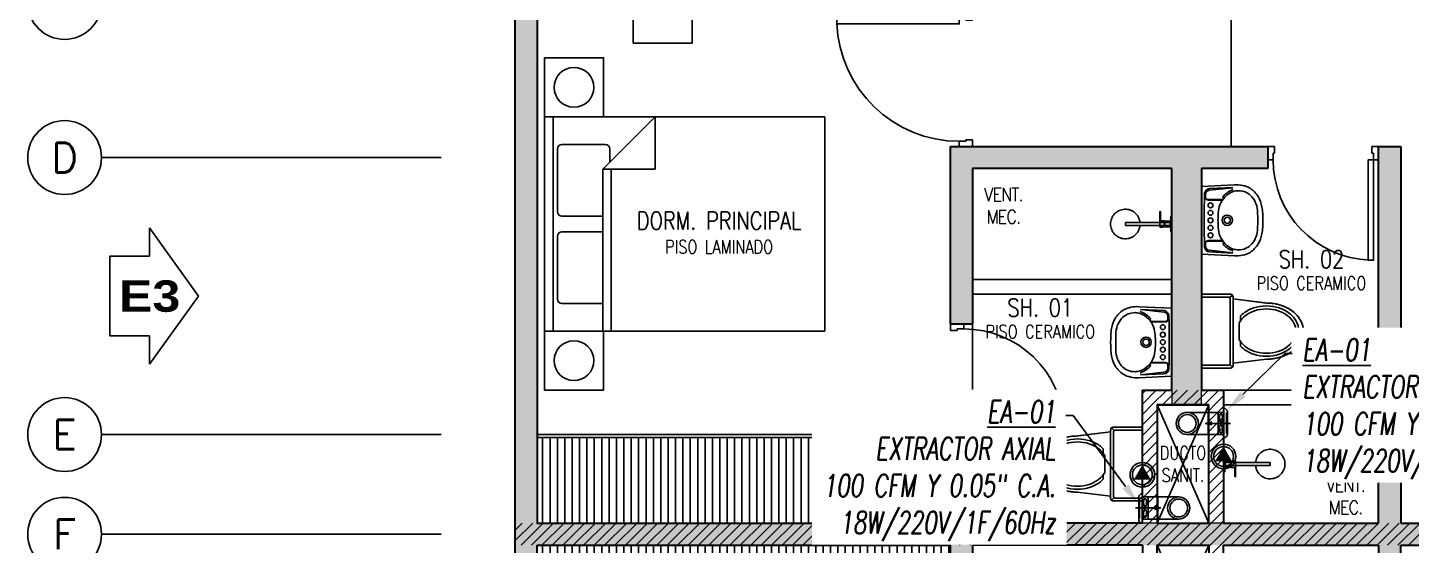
# Model space of a CAD drawing. Header units: millimetres. Extents: x 98 to 155, y -181 to 127.
# Drawn here: x 98.34 to 107.71, y -74.11 to -70.61 of the extents above; entities that cross this region are included whole.
import ezdxf
from ezdxf import colors
from ezdxf.entities.mleader import LeaderData, LeaderLine
from ezdxf.enums import TextEntityAlignment as Align
from ezdxf.math import Vec2, Vec3
from ezdxf.xclip import XClip

# ---------------------------------------------------------------- set-up
doc = ezdxf.new("R2010")
doc.units = ezdxf.units.MM
doc.header["$LTSCALE"] = 15
doc.header["$XCLIPFRAME"] = 2
doc.header["$PDMODE"] = 67
doc.header["$PDSIZE"] = 0.1
for name, pattern in [('ACAD_ISO07W100', [3, 0, -3]), ('CENTER', [2, 1.25, -0.25, 0.25, -0.25]), ('HIDDEN2', [0.1875, 0.125, -0.0625]), ('PHANTOM', [63.5, 31.75, -6.35, 6.35, -6.35, 6.35, -6.35]), ('PHANTOM2', [1.25, 0.625, -0.125, 0.125, -0.125, 0.125, -0.125]), ('X-REF_DP_Arquitectura$0$HIDDEN', [0.375, 0.25, -0.125])]:
    doc.linetypes.add(name, pattern=pattern)
doc.layers.get('0').update_dxf_attribs({"color": 250})
doc.layers.get('DEFPOINTS').update_dxf_attribs({"color": 250})
for name, color, linetype in [('A-CORTE', 250, 'CENTER'), ('A-EJES', 250, 'PHANTOM'), ('A-LINEAS', 250, 'Continuous'), ('A-MOBILIARIO', 250, 'Continuous'), ('A-MURO BAJO', 250, 'Continuous'), ('A-SANITARIOS', 250, 'Continuous'), ('A-TEXTO-ACABADO PISO', 250, 'Continuous'), ('A_50_TextoAmbiente', 252, 'Continuous'), ('A_50_TextoIndicaciones', 250, 'Continuous'), ('A_50_Vigas', 250, 'X-REF_DP_Arquitectura$0$HIDDEN'), ('A_60_HatchEstructuras', 250, 'Continuous'), ('DLP_MOBILIARIO FIJO', 250, 'Continuous'), ('L-06_EQ-FIN-CONT', 141, 'Continuous'), ('L3 Equipos y Ductos', 160, 'Continuous'), ('L4 Linea mediana', 191, 'Continuous'), ('L6 Linea fina', 141, 'Continuous'), ('MURO CF 60', 250, 'Continuous')]:
    doc.layers.add(name, color=color, linetype=linetype)
doc.layers.add('A-MUROS', color=252, linetype='Continuous', lineweight=30)
doc.layers.add('A_20_Estructuras', color=250, linetype='Continuous', lineweight=18)
doc.styles.add('JNV ING', font='romans.shx', dxfattribs={"width": 0.7, "oblique": 8, "height": 0.15})
doc.styles.add('R140', font='ariblk.ttf', dxfattribs={"height": 3.55})
doc.styles.add('ROMANS', font='romans.shx', dxfattribs={"width": 0.8})
pattern_1 = [(270, (23.124947, -6.524964), (0.05, -9e-18), [])]
pattern_2 = [(45, (128.667074, -24.63999), (-0.03535534, 0.03535534), [])]

# ---------------------------------------------------------------- blocks, each defined once
blk = doc.blocks.new('FUTURE 150')
at = {"layer": 'L3 Equipos y Ductos'}
for p, q in [((-0.1294, 0.1486), (-0.1294, -0.0006)), ((-0.104, -0.026), (-0.104, 0.174)), ((-0.104, 0.152), (0, 0.152)), ((0, 0.152), (0, 0.002)), ((-0.104, 0.002), (0, 0.002))]:
    blk.add_line(p, q, dxfattribs=at)
for centre, start, end in [((-0.104, 0.1486), 90, 180), ((-0.104, -0.0006), 180, 270)]:
    blk.add_arc(centre, 0.0254, start, end, dxfattribs=at)
at = {"layer": 'L4 Linea mediana'}
for p, q in [((-0.1294, 0.1448), (-0.1239, 0.1448)), ((-0.1239, 0.0052), (-0.1239, 0.1448)), ((-0.066, 0.152), (-0.066, 0.002)), ((-0.1294, 0.0052), (-0.1239, 0.0052))]:
    blk.add_line(p, q, dxfattribs=at)
at = {"layer": 'L6 Linea fina'}
for p, q in [((0.0199, 0.077), (-0.1499, 0.077)), ((-0.0231, 0.0872), (0.0199, 0.077)), ((-0.0231, 0.0668), (0.0199, 0.077))]:
    blk.add_line(p, q, dxfattribs=at)
for points in [[(-0.0857, 0.077), (-0.0921, 0.0934), (-0.0951, 0.1284), (-0.0911, 0.1379), (-0.0857, 0.1402)], [(-0.0857, 0.077), (-0.0794, 0.0934), (-0.0764, 0.1284), (-0.0804, 0.1379), (-0.0857, 0.1402)], [(-0.0857, 0.077), (-0.0921, 0.0606), (-0.0951, 0.0256), (-0.0911, 0.0161), (-0.0857, 0.0138)], [(-0.0857, 0.077), (-0.0794, 0.0606), (-0.0764, 0.0256), (-0.0804, 0.0161), (-0.0857, 0.0138)]]:
    blk.add_spline(points, degree=3, dxfattribs=at)
blk = doc.blocks.new('Trampa de humo')
at = {"layer": 'L3 Equipos y Ductos'}
blk.add_lwpolyline([(0.155, 0.15), (0.013, 0.15), (0.013, 0), (0.155, 0)], dxfattribs=at)
for radius in [0.075, 0.06]:
    blk.add_circle((0.155, 0.075), radius, dxfattribs=at)
blk = doc.blocks.new('FUTURE150 con trampa')
blk.add_blockref('Trampa de humo', (0.0927, 0.0279))
at = {"layer": 'L-06_EQ-FIN-CONT'}
blk.add_blockref('FUTURE 150', (0.1057, 0.0259), dxfattribs=at)
blk = doc.blocks.new('PTO ELECT')
at = {"layer": 'L4 Linea mediana', "ltscale": 1.5}
blk.add_circle((-0.6859, 0.0891), 0.0833, dxfattribs=at)
at = {"layer": 'L6 Linea fina', "ltscale": 1.5}
blk.add_circle((-0.6859, 0.0891), 0.0671, dxfattribs=at)
blk.add_solid([(-0.6278, 0.0555), (-0.744, 0.0555), (-0.6278, 0.0555), (-0.6859, 0.1562)], dxfattribs=at)
blk = doc.blocks.new('EF-P13')
at = {"layer": 'A_60_HatchEstructuras'}
h = blk.add_hatch(color=256, dxfattribs=at)
h.dxf.hatch_style = 1
h.paths.add_polyline_path([(7.5001, -6.85), (4.65, -6.85), (4.65, -4.3), (4.5, -4.3), (4.5, -6.85), (1.75, -6.85), (1.75, -6.25), (1.6, -6.25), (1.6, -6.85), (-1.2, -6.85), (-1.2, -2.9), (-1.15, -2.9), (-1.15, -2.8), (-1.35, -2.8), (-1.35, -11.05), (-1.15, -11.05), (-1.15, -10.95), (-1.2, -10.95), (-1.2, -7), (1.6, -7), (1.6, -7.6), (1.75, -7.6), (1.75, -7), (4.5, -7), (4.5, -9.55), (4.65, -9.55), (4.65, -7), (7.5001, -7)])
h.paths.add_polyline_path([(3.3, -7.8), (3.1, -7.8), (3.1, -9.4), (1.75, -9.4), (1.75, -8.35), (1.6, -8.35), (1.6, -9.55), (3.75, -9.55), (3.75, -9.4), (3.3, -9.4)], flags=17)
h.paths.add_polyline_path([(3.3, -4.45), (3.75, -4.45), (3.75, -4.3), (1.6, -4.3), (1.6, -5.5), (1.7468, -5.5), (1.75, -5.5), (1.75, -4.45), (3.1, -4.45), (3.1, -6.05), (3.3, -6.05)], flags=17)
at = {"layer": 'A_20_Estructuras'}
blk.add_lwpolyline([(7.5001, -7), (7.5001, -6.85), (4.65, -6.85), (4.65, -4.3), (4.5, -4.3), (4.5, -6.85), (1.75, -6.85), (1.75, -6.25), (1.6, -6.25), (1.6, -6.85), (-1.2, -6.85), (-1.2, -2.9), (-1.15, -2.9), (-1.15, -2.8), (-1.35, -2.8), (-1.35, -11.05)], dxfattribs=at)
blk.add_lwpolyline([(3.3, -4.45), (3.75, -4.45), (3.75, -4.3), (1.6, -4.3), (1.6, -5.5), (1.7468, -5.5), (1.75, -5.5), (1.75, -4.45), (3.1, -4.45), (3.1, -6.05), (3.3, -6.05)], close=True, dxfattribs=at)
at = {"layer": 'A_50_Vigas'}
for points in [[(3.5, -3.4), (3.5, -4.3)], [(1.75, -6.25), (1.75, -5.5)], [(3.1, -6.05), (3, -6.05), (3, -6.85)], [(3.3, -6.05), (3.35, -6.05), (3.35, -6.85)]]:
    blk.add_lwpolyline(points, dxfattribs=at)
blk = doc.blocks.new('TEXTO DUCTOS PT')
at = {"layer": 'A_50_TextoIndicaciones', "insert": (3.175, -6.45), "char_height": 0.09, "width": 0.4157, "attachment_point": 5, "style": 'ROMANS'}
blk.add_mtext('\\pxsm1,t16;DUCTO SANIT.', dxfattribs=at)
blk = doc.blocks.new('ducha marsano')
at = {"linetype": 'HIDDEN2', "ltscale": 0.5, "extrusion": (-4.9425e-10, -7.91123e-10, -1)}
for p, q in [((-0.01, 0), (0.01, 0)), ((0.01, 0), (0.01, -0.3155)), ((-0.0205, -0.08), (-0.0205, -0.0601)), ((0.021, -0.0815), (-0.019, -0.0815)), ((-0.0155, -0.058), (-0.0157, -0.058)), ((-0.01, -0.3155), (-0.01, 0)), ((0.0225, -0.0515), (-0.0001, -0.0515)), ((0.025, -0.0815), (0.021, -0.0815)), ((0.0225, -0.0515), (0.0225, -0.0627)), ((0.0225, -0.0682), (0.0225, -0.077)), ((0.0225, -0.077), (0.025, -0.077)), ((0.025, -0.077), (0.0771, -0.077)), ((0.0771, -0.0815), (0.025, -0.0815)), ((0.0771, -0.077), (0.0816, -0.077)), ((0.0816, -0.0815), (0.0771, -0.0815)), ((0.0816, -0.077), (0.082, -0.077)), ((0.082, -0.0815), (0.0816, -0.0815)), ((0.082, -0.077), (0.084, -0.077)), ((0.084, -0.0815), (0.082, -0.0815)), ((0.0855, -0.0785), (0.0855, -0.08)), ((0.01, -0.3155), (-0.01, -0.3155))]:
    blk.add_line(p, q, dxfattribs=at)
for centre, radius, start, end in [((0.019, -0.08), 0.0015, 270, 360), ((-0.0004, -0.0462), 0.02, 323.95812, 354.92979), ((0.0004, -0.0462), 0.02, 185.07021, 195.2705), ((-0.084, -0.0785), 0.0015, 90, 180), ((-0.084, -0.08), 0.0015, 180, 270), ((0, -0.3155), 0.1, 95.73917, 84.26083)]:
    blk.add_arc(centre, radius, start, end, dxfattribs=at)
at = {"linetype": 'HIDDEN2', "ltscale": 0.5, "extrusion": (-4.94252e-10, -7.91124e-10, -1)}
blk.add_ellipse((0, -0.0515), major_axis=(-0.0225, -0.0095), ratio=0.001448, start_param=0.425436, end_param=1.567366, dxfattribs=at)
at = {"linetype": 'HIDDEN2', "ltscale": 0.5}
for points, degree in [([(-0.0305, 0), (0, 0), (0.0305, 0)], 2), ([(0.0305, 0), (0.0415, 0), (0.0525, 0)], 2), ([(0.0525, 0), (0.0525, -0.0038), (0.0525, -0.0075)], 2), ([(-0.0525, 0), (-0.0525, -0.0038), (-0.0525, -0.0075)], 2), ([(-0.0525, 0), (-0.0415, 0), (-0.0305, 0)], 2), ([(-0.0525, -0.0075), (-0.0525, -0.0075), (-0.0525, -0.0075)], 2), ([(0.0305, -0.008), (0, -0.008), (-0.0305, -0.008)], 2), ([(-0.0215, -0.008), (-0.0215, -0.0093), (-0.0215, -0.0105)], 2), ([(-0.021, -0.011), (-0.007, -0.011), (0.007, -0.011), (0.021, -0.011)], 3), ([(-0.02, -0.011), (-0.02, -0.0294), (-0.02, -0.0477)], 2), ([(-0.0197, -0.048), (0, -0.048), (0.0197, -0.048)], 2), ([(0.02, -0.011), (0.02, -0.0294), (0.02, -0.0477)], 2), ([(0.0215, -0.008), (0.0215, -0.0093), (0.0215, -0.0105)], 2)]:
    blk.add_open_spline(points, degree=degree, dxfattribs=at)
for points, weights in [([(-0.0525, -0.0075), (-0.0525, -0.0075), (-0.0525, -0.0075)], [1, 0.990847086912, 0.982266230892]), ([(-0.052, -0.008), (-0.0525, -0.008), (-0.0525, -0.0075)], [1, 0.707106781193, 1]), ([(-0.0215, -0.0105), (-0.0215, -0.011), (-0.021, -0.011)], [1, 0.70710678154, 1]), ([(-0.02, -0.0477), (-0.02, -0.048), (-0.0197, -0.048)], [1, 0.707106780138, 1]), ([(0.02, -0.0477), (0.02, -0.048), (0.0197, -0.048)], [1, 0.707106779703, 1]), ([(0.0211, -0.011), (0.0211, -0.011), (0.021, -0.011)], [1, 0.992411795776, 1]), ([(0.052, -0.008), (0.0521, -0.008), (0.0521, -0.008)], [1, 0.992411795771, 1])]:
    blk.add_rational_spline(points, weights, degree=2, dxfattribs=at)
for points, knots in [([(-0.0305, -0.008), (-0.0332, -0.008), (-0.0374, -0.008), (-0.0424, -0.008), (-0.0458, -0.008), (-0.0486, -0.008), (-0.0512, -0.008), (-0.052, -0.008), (-0.052, -0.008)], [0, 0, 0, 0, 8.104572, 12.495263, 16.885954, 21.276645, 25.667336, 33.771908, 33.771908, 33.771908, 33.771908]), ([(0.0225, -0.0682), (0.0225, -0.0682), (0.0225, -0.0682), (0.0225, -0.0679), (0.0224, -0.0677), (0.0224, -0.0672), (0.0224, -0.0669), (0.0223, -0.0662), (0.0223, -0.0658), (0.0223, -0.0652), (0.0223, -0.0648), (0.0224, -0.0641), (0.0224, -0.0638), (0.0224, -0.0633), (0.0225, -0.0631), (0.0225, -0.0628), (0.0225, -0.0627), (0.0225, -0.0627)], [0.4148436, 0.4148436, 0.4148436, 0.4148436, 0.5185541, 0.5185541, 0.6222645, 0.6222645, 0.7259759, 0.7259759, 0.8296873, 0.8296873, 0.9333987, 0.9333987, 1.03711, 1.03711, 1.1408205, 1.1408205, 1.2445309, 1.2445309, 1.2445309, 1.2445309]), ([(0.052, -0.008), (0.052, -0.008), (0.0512, -0.008), (0.0486, -0.008), (0.0458, -0.008), (0.0424, -0.008), (0.0374, -0.008), (0.0332, -0.008), (0.0305, -0.008)], [0, 0, 0, 0, 8.104572, 12.495263, 16.885954, 21.276645, 25.667336, 33.771908, 33.771908, 33.771908, 33.771908])]:
    blk.add_open_spline(points, degree=3, knots=knots, dxfattribs=at)
for points, weights, degree, knots in [([(0.0211, -0.011), (0.0211, -0.011), (0.0211, -0.011), (0.0211, -0.011), (0.0214, -0.0109), (0.0215, -0.0107), (0.0215, -0.0105)], [0.918641037743, 0.918640949346, 0.918640860949, 0.918640772552, 0.789223156395, 0.789223156395, 0.918640772552], 3, [0.1238988, 0.1238988, 0.1238988, 0.1238988, 0.1238993, 0.1238993, 0.1238993, 0.78603, 0.78603, 0.78603, 0.78603]), ([(0.0521, -0.008), (0.0521, -0.008), (0.0521, -0.008), (0.0525, -0.0079), (0.0525, -0.0075)], [0.918641037749, 0.918640905153, 0.918640772558, 0.724517853988, 0.918640772558], 2, [0.1238988, 0.1238988, 0.1238988, 0.1238993, 0.1238993, 0.7860311, 0.7860311, 0.7860311])]:
    blk.add_rational_spline(points, weights, degree=degree, knots=knots, dxfattribs=at)
blk = doc.blocks.new('*U145')
for p, q in [((0.01, 0.855), (0.01, 0.9)), ((0.055, 0.855), (0.01, 0.855)), ((0.1, 0.865), (0.055, 0.865)), ((0.055, 0.855), (0.055, 0.865)), ((0.1, 0.865), (0.1, 0.9)), ((0.055, 0.045), (0.01, 0.045)), ((0.01, 0.045), (0.01, 0)), ((0.055, 0.045), (0.055, 0.035)), ((0.1, 0.035), (0.055, 0.035)), ((0.1, 0.035), (0.1, 0))]:
    blk.add_line(p, q)
blk.add_lwpolyline([(0.93, 0.07), (0.93, 0.035), (0.1, 0.035), (0.1, 0.07)], close=True)
at = {"linetype": 'HIDDEN2'}
blk.add_arc((0.0995, 0.0339), 0.8311, 2.23015, 89.96723, dxfattribs=at)
blk = doc.blocks.new('A$C3E6679A6')
for p, q in [((0, 1.8444), (0.0001, 1.9044)), ((0.0001, 1.9044), (1.4501, 1.9044)), ((1.4501, 1.9044), (1.4501, 1.8444))]:
    blk.add_line(p, q)
at = {"linetype": 'Continuous'}
for p, q in [((0, 1.8444), (1.45, 1.8444)), ((0, 0.0044), (0, 1.8444)), ((0.1867, 1.5087), (0.1867, 1.786)), ((0.2173, 1.8167), (0.6414, 1.8167)), ((0.672, 1.786), (0.672, 1.5087)), ((0.778, 1.5087), (0.778, 1.786)), ((0.8086, 1.8167), (1.2327, 1.8167)), ((1.2633, 1.786), (1.2633, 1.4926)), ((1.45, 1.8444), (1.45, 0.0044)), ((0, 1.5084), (1.0953, 1.5084)), ((1.45, 1.1538), (1.0953, 1.5084)), ((1.0953, 1.5084), (1.0953, 1.1538)), ((1.0953, 1.4524), (0, 1.4524)), ((1.2327, 1.462), (1.1418, 1.462)), ((1.0953, 1.1538), (1.45, 1.1538)), ((1.45, 0.0044), (0, 0.0044))]:
    blk.add_line(p, q, dxfattribs=at)
for centre, start, end in [((0.2173, 1.786), 90, 180), ((0.6414, 1.786), 0, 90), ((0.8086, 1.786), 90, 180), ((1.2327, 1.786), 0, 90), ((1.2327, 1.4926), 270, 0)]:
    blk.add_arc(centre, 0.0306, start, end, dxfattribs=at)
at = {"layer": 'DEFPOINTS', "color": 0, "linetype": 'ByBlock'}
for p in [(0, 1.9044), (0, 0)]:
    blk.add_point(p, dxfattribs=at)
blk = doc.blocks.new('A$C2EBA15F5')
blk.add_lwpolyline([(0, 0.4), (0, 0), (0.4, 0), (0.4, 0.4)], close=True)
blk.add_circle((0.2, 0.2), 0.1344)
blk = doc.blocks.new('SIFON JET_PLANTA')
at = {"extrusion": (-2.64698e-23, 6.61744e-24, -1)}
for p, q in [((-0.4865, 0.1867, 0), (-0.4763, 0.188, 0)), ((-0.4763, 0.188, 0), (-0.4726, 0.1884, 0)), ((-0.4726, 0.1884, 0), (-0.4636, 0.1892, 0)), ((-0.4636, 0.1892, 0), (-0.4549, 0.1897, 0)), ((-0.4549, 0.1897, 0), (-0.449, 0.1899, 0)), ((-0.449, 0.1899, 0), (-0.44, 0.19, 0)), ((-0.44, 0.19, 0), (-0.4322, 0.191, 0)), ((-0.4322, 0.191, 0), (-0.215, 0.2181, 0)), ((-0.215, 0.2278, 0), (-0.2149, 0.2323, 0)), ((-0.215, 0.2234, 0), (-0.215, 0.2278, 0)), ((-0.215, 0.2181, 0), (-0.215, 0.2234, 0)), ((-0.2149, 0.2323, 0), (-0.2142, 0.2356, 0)), ((-0.2142, 0.2356, 0), (-0.2129, 0.239, 0)), ((-0.2129, 0.239, 0), (-0.211, 0.2419, 0)), ((-0.211, 0.2419, 0), (-0.2091, 0.2441, 0)), ((-0.2091, 0.2441, 0), (-0.2077, 0.2455, 0)), ((-0.2077, 0.2455, 0), (-0.2055, 0.247, 0)), ((-0.2055, 0.247, 0), (-0.2007, 0.2492, 0)), ((-0.2007, 0.2492, 0), (-0.195, 0.25, 0)), ((-0.195, 0.25, 0), (-0.195, 0.25, 0)), ((-0.195, 0.25, 0), (-0.1605, 0.25, 0)), ((-0.1605, 0.25, 0), (-0.0975, 0.25, 0)), ((-0.0975, 0.25, 0), (-0.0323, 0.25, 0)), ((-0.0323, 0.25, 0), (0, 0.25, 0)), ((0, 0.25, 0), (0, -0.25, 0)), ((-0.657, 0.0936, 0), (-0.6534, 0.0984, 0)), ((-0.6534, 0.0984, 0), (-0.6503, 0.1023, 0)), ((-0.6534, 0.0984, 0), (-0.6534, 0.0984, 0)), ((-0.6503, 0.1023, 0), (-0.6453, 0.108, 0)), ((-0.6453, 0.108, 0), (-0.6386, 0.1152, 0)), ((-0.6386, 0.1152, 0), (-0.6326, 0.121, 0)), ((-0.6326, 0.121, 0), (-0.6299, 0.1235, 0)), ((-0.6299, 0.1235, 0), (-0.6251, 0.1276, 0)), ((-0.6251, 0.1276, 0), (-0.6206, 0.1314, 0)), ((-0.6206, 0.1314, 0), (-0.6168, 0.1344, 0)), ((-0.6168, 0.1344, 0), (-0.6106, 0.1389, 0)), ((-0.6106, 0.1389, 0), (-0.6061, 0.142, 0)), ((-0.6061, 0.142, 0), (-0.6, 0.1461, 0)), ((-0.6, 0.1461, 0), (-0.5963, 0.1484, 0)), ((-0.5963, 0.1484, 0), (-0.5908, 0.1517, 0)), ((-0.5908, 0.1517, 0), (-0.5862, 0.1543, 0)), ((-0.5862, 0.1543, 0), (-0.5794, 0.158, 0)), ((-0.5794, 0.158, 0), (-0.5693, 0.1629, 0)), ((-0.5693, 0.1629, 0), (-0.5517, 0.1703, 0)), ((-0.5517, 0.1703, 0), (-0.5465, 0.1722, 0)), ((-0.5465, 0.1722, 0), (-0.5385, 0.1749, 0)), ((-0.5385, 0.1749, 0), (-0.5346, 0.176, 0)), ((-0.5346, 0.176, 0), (-0.5265, 0.1784, 0)), ((-0.5265, 0.1784, 0), (-0.5216, 0.1797, 0)), ((-0.5216, 0.1797, 0), (-0.5148, 0.1813, 0)), ((-0.5148, 0.1813, 0), (-0.5079, 0.1829, 0)), ((-0.5079, 0.1829, 0), (-0.5016, 0.1842, 0)), ((-0.5016, 0.1842, 0), (-0.4865, 0.1867, 0)), ((-0.69, 0, 0), (-0.6899, 0.0044, 0)), ((-0.6899, 0.0044, 0), (-0.6897, 0.0096, 0)), ((-0.6897, 0.0096, 0), (-0.6893, 0.014, 0)), ((-0.6893, 0.014, 0), (-0.6887, 0.0194, 0)), ((-0.6887, 0.0194, 0), (-0.6881, 0.0236, 0)), ((-0.6881, 0.0236, 0), (-0.6872, 0.0284, 0)), ((-0.6881, 0.0236, 0), (-0.6881, 0.0236, 0)), ((-0.6872, 0.0284, 0), (-0.6867, 0.031, 0)), ((-0.6867, 0.031, 0), (-0.6855, 0.0361, 0)), ((-0.6855, 0.0361, 0), (-0.6838, 0.0421, 0)), ((-0.6855, 0.0361, 0), (-0.6855, 0.0361, 0)), ((-0.6838, 0.0421, 0), (-0.6819, 0.048, 0)), ((-0.6838, 0.0421, 0), (-0.6838, 0.0421, 0)), ((-0.6819, 0.048, 0), (-0.6804, 0.0521, 0)), ((-0.6804, 0.0521, 0), (-0.6793, 0.0547, 0)), ((-0.6793, 0.0547, 0), (-0.6779, 0.0582, 0)), ((-0.6779, 0.0582, 0), (-0.6745, 0.0655, 0)), ((-0.6745, 0.0655, 0), (-0.6722, 0.0699, 0)), ((-0.6745, 0.0655, 0), (-0.6745, 0.0655, 0)), ((-0.6722, 0.0699, 0), (-0.6705, 0.0728, 0)), ((-0.6705, 0.0728, 0), (-0.669, 0.0755, 0)), ((-0.669, 0.0755, 0), (-0.6672, 0.0785, 0)), ((-0.6672, 0.0785, 0), (-0.665, 0.082, 0)), ((-0.665, 0.082, 0), (-0.6634, 0.0845, 0)), ((-0.6634, 0.0845, 0), (-0.6611, 0.088, 0)), ((-0.6611, 0.088, 0), (-0.657, 0.0936, 0)), ((-0.657, 0.0936, 0), (-0.657, 0.0936, 0)), ((-0.6899, -0.0065, 0), (-0.69, 0, 0)), ((-0.6896, -0.0111, 0), (-0.6899, -0.0065, 0)), ((-0.6891, -0.0164, 0), (-0.6896, -0.0111, 0)), ((-0.6881, -0.0232, 0), (-0.6891, -0.0164, 0)), ((-0.6876, -0.0264, 0), (-0.6881, -0.0232, 0)), ((-0.687, -0.0296, 0), (-0.6876, -0.0264, 0)), ((-0.6864, -0.0321, 0), (-0.687, -0.0296, 0)), ((-0.6855, -0.0361, 0), (-0.6864, -0.0321, 0)), ((-0.6838, -0.0419, 0), (-0.6855, -0.0361, 0)), ((-0.6827, -0.0457, 0), (-0.6838, -0.0419, 0)), ((-0.6814, -0.0492, 0), (-0.6827, -0.0457, 0)), ((-0.6803, -0.0522, 0), (-0.6814, -0.0492, 0)), ((-0.6792, -0.0551, 0), (-0.6803, -0.0522, 0)), ((-0.6779, -0.0581, 0), (-0.6792, -0.0551, 0)), ((-0.677, -0.0602, 0), (-0.6779, -0.0581, 0)), ((-0.6751, -0.0642, 0), (-0.677, -0.0602, 0)), ((-0.6722, -0.0699, 0), (-0.6751, -0.0642, 0)), ((-0.6706, -0.0727, 0), (-0.6722, -0.0699, 0)), ((-0.6679, -0.0774, 0), (-0.6706, -0.0727, 0)), ((-0.6646, -0.0826, 0), (-0.6679, -0.0774, 0)), ((-0.6623, -0.0862, 0), (-0.6646, -0.0826, 0)), ((-0.6599, -0.0897, 0), (-0.6623, -0.0862, 0)), ((-0.6554, -0.0958, 0), (-0.6599, -0.0897, 0)), ((-0.6494, -0.1032, 0), (-0.6554, -0.0958, 0)), ((-0.6458, -0.1074, 0), (-0.6494, -0.1032, 0)), ((-0.64, -0.1137, 0), (-0.6458, -0.1074, 0)), ((-0.6379, -0.1158, 0), (-0.64, -0.1137, 0)), ((-0.6347, -0.119, 0), (-0.6379, -0.1158, 0)), ((-0.6335, -0.1201, 0), (-0.6347, -0.119, 0)), ((-0.6347, -0.119, 0), (-0.6347, -0.119, 0)), ((-0.6318, -0.1217, 0), (-0.6335, -0.1201, 0)), ((-0.6305, -0.123, 0), (-0.6318, -0.1217, 0)), ((-0.6318, -0.1217, 0), (-0.6318, -0.1217, 0)), ((-0.6288, -0.1244, 0), (-0.6305, -0.123, 0)), ((-0.6276, -0.1255, 0), (-0.6288, -0.1244, 0)), ((-0.6262, -0.1268, 0), (-0.6276, -0.1255, 0)), ((-0.6245, -0.1281, 0), (-0.6262, -0.1268, 0)), ((-0.6235, -0.1291, 0), (-0.6245, -0.1281, 0)), ((-0.6245, -0.1281, 0), (-0.6245, -0.1281, 0)), ((-0.6223, -0.13, 0), (-0.6235, -0.1291, 0)), ((-0.6215, -0.1307, 0), (-0.6223, -0.13, 0)), ((-0.6204, -0.1315, 0), (-0.6215, -0.1307, 0)), ((-0.6193, -0.1324, 0), (-0.6204, -0.1315, 0)), ((-0.6179, -0.1335, 0), (-0.6193, -0.1324, 0)), ((-0.6168, -0.1344, 0), (-0.6179, -0.1335, 0)), ((-0.6153, -0.1355, 0), (-0.6168, -0.1344, 0)), ((-0.6142, -0.1363, 0), (-0.6153, -0.1355, 0)), ((-0.612, -0.1379, 0), (-0.6142, -0.1363, 0)), ((-0.6086, -0.1403, 0), (-0.612, -0.1379, 0)), ((-0.607, -0.1415, 0), (-0.6086, -0.1403, 0)), ((-0.6058, -0.1422, 0), (-0.607, -0.1415, 0)), ((-0.6039, -0.1435, 0), (-0.6058, -0.1422, 0)), ((-0.602, -0.1448, 0), (-0.6039, -0.1435, 0)), ((-0.6004, -0.1458, 0), (-0.602, -0.1448, 0)), ((-0.5987, -0.1469, 0), (-0.6004, -0.1458, 0)), ((-0.5964, -0.1483, 0), (-0.5987, -0.1469, 0)), ((-0.595, -0.1492, 0), (-0.5964, -0.1483, 0)), ((-0.5936, -0.15, 0), (-0.595, -0.1492, 0)), ((-0.5918, -0.1511, 0), (-0.5936, -0.15, 0)), ((-0.5896, -0.1524, 0), (-0.5918, -0.1511, 0)), ((-0.5871, -0.1538, 0), (-0.5896, -0.1524, 0)), ((-0.5833, -0.1559, 0), (-0.5871, -0.1538, 0)), ((-0.5781, -0.1587, 0), (-0.5833, -0.1559, 0)), ((-0.5759, -0.1598, 0), (-0.5781, -0.1587, 0)), ((-0.5738, -0.1608, 0), (-0.5759, -0.1598, 0)), ((-0.5702, -0.1625, 0), (-0.5738, -0.1608, 0)), ((-0.5675, -0.1637, 0), (-0.5702, -0.1625, 0)), ((-0.5659, -0.1645, 0), (-0.5675, -0.1637, 0)), ((-0.5644, -0.1652, 0), (-0.5659, -0.1645, 0)), ((-0.5614, -0.1664, 0), (-0.5644, -0.1652, 0)), ((-0.5598, -0.1671, 0), (-0.5614, -0.1664, 0)), ((-0.5568, -0.1683, 0), (-0.5598, -0.1671, 0)), ((-0.5543, -0.1693, 0), (-0.5568, -0.1683, 0)), ((-0.551, -0.1706, 0), (-0.5543, -0.1693, 0)), ((-0.5491, -0.1713, 0), (-0.551, -0.1706, 0)), ((-0.5465, -0.1722, 0), (-0.5491, -0.1713, 0)), ((-0.5449, -0.1728, 0), (-0.5465, -0.1722, 0)), ((-0.5428, -0.1735, 0), (-0.5449, -0.1728, 0)), ((-0.5412, -0.174, 0), (-0.5428, -0.1735, 0)), ((-0.5385, -0.1749, 0), (-0.5412, -0.174, 0)), ((-0.5352, -0.1759, 0), (-0.5385, -0.1749, 0)), ((-0.5385, -0.1749, 0), (-0.5385, -0.1749, 0)), ((-0.5321, -0.1768, 0), (-0.5352, -0.1759, 0)), ((-0.5296, -0.1775, 0), (-0.5321, -0.1768, 0)), ((-0.5267, -0.1783, 0), (-0.5296, -0.1775, 0)), ((-0.5238, -0.1791, 0), (-0.5267, -0.1783, 0)), ((-0.5267, -0.1783, 0), (-0.5267, -0.1783, 0)), ((-0.5217, -0.1796, 0), (-0.5238, -0.1791, 0)), ((-0.5177, -0.1807, 0), (-0.5217, -0.1796, 0)), ((-0.5151, -0.1813, 0), (-0.5177, -0.1807, 0)), ((-0.5118, -0.1821, 0), (-0.5151, -0.1813, 0)), ((-0.5094, -0.1826, 0), (-0.5118, -0.1821, 0)), ((-0.5066, -0.1832, 0), (-0.5094, -0.1826, 0)), ((-0.5022, -0.184, 0), (-0.5066, -0.1832, 0)), ((-0.4974, -0.1849, 0), (-0.5022, -0.184, 0)), ((-0.495, -0.1854, 0), (-0.4974, -0.1849, 0)), ((-0.4974, -0.1849, 0), (-0.4974, -0.1849, 0)), ((-0.4936, -0.1856, 0), (-0.495, -0.1854, 0)), ((-0.4916, -0.1859, 0), (-0.4936, -0.1856, 0)), ((-0.4884, -0.1864, 0), (-0.4916, -0.1859, 0)), ((-0.4862, -0.1867, 0), (-0.4884, -0.1864, 0)), ((-0.4824, -0.1872, 0), (-0.4862, -0.1867, 0)), ((-0.4812, -0.1874, 0), (-0.4824, -0.1872, 0)), ((-0.4785, -0.1877, 0), (-0.4812, -0.1874, 0)), ((-0.4761, -0.188, 0), (-0.4785, -0.1877, 0)), ((-0.4735, -0.1883, 0), (-0.4761, -0.188, 0)), ((-0.4695, -0.1887, 0), (-0.4735, -0.1883, 0)), ((-0.4651, -0.189, 0), (-0.4695, -0.1887, 0)), ((-0.4639, -0.1891, 0), (-0.4651, -0.189, 0)), ((-0.4651, -0.189, 0), (-0.4651, -0.189, 0)), ((-0.4619, -0.1893, 0), (-0.4639, -0.1891, 0)), ((-0.4592, -0.1894, 0), (-0.4619, -0.1893, 0)), ((-0.4568, -0.1896, 0), (-0.4592, -0.1894, 0)), ((-0.455, -0.1897, 0), (-0.4568, -0.1896, 0)), ((-0.4518, -0.1898, 0), (-0.455, -0.1897, 0)), ((-0.449, -0.1899, 0), (-0.4518, -0.1898, 0)), ((-0.4467, -0.1899, 0), (-0.449, -0.1899, 0)), ((-0.4428, -0.19, 0), (-0.4467, -0.1899, 0)), ((-0.44, -0.19, 0), (-0.4428, -0.19, 0)), ((-0.215, -0.2181, 0), (-0.44, -0.19, 0)), ((-0.215, -0.227, 0), (-0.215, -0.2181, 0)), ((-0.215, -0.23, 0), (-0.215, -0.227, 0)), ((-0.2147, -0.2335, 0), (-0.215, -0.23, 0)), ((-0.2138, -0.2369, 0), (-0.2147, -0.2335, 0)), ((-0.2126, -0.2395, 0), (-0.2138, -0.2369, 0)), ((-0.2138, -0.2369, 0), (-0.2138, -0.2369, 0)), ((-0.2108, -0.2423, 0), (-0.2126, -0.2395, 0)), ((-0.2126, -0.2395, 0), (-0.2126, -0.2395, 0)), ((-0.2091, -0.2441, 0), (-0.2108, -0.2423, 0)), ((-0.2108, -0.2423, 0), (-0.2108, -0.2423, 0)), ((-0.2108, -0.2423, 0), (-0.2108, -0.2423, 0)), ((-0.209, -0.244, 0), (-0.2091, -0.2441, 0)), ((-0.2067, -0.2462, 0), (-0.209, -0.244, 0)), ((-0.209, -0.244, 0), (-0.209, -0.244, 0)), ((-0.2029, -0.2484, 0), (-0.2067, -0.2462, 0)), ((-0.2067, -0.2462, 0), (-0.2067, -0.2462, 0)), ((-0.1995, -0.2495, 0), (-0.2029, -0.2484, 0)), ((-0.2029, -0.2484, 0), (-0.2029, -0.2484, 0)), ((-0.195, -0.25, 0), (-0.1995, -0.2495, 0)), ((0, -0.25, 0), (-0.195, -0.25, 0))]:
    blk.add_line(p, q, dxfattribs=at)
for p, q in [((-0.215, 0.2181, 0), (-0.44, 0.19, 0)), ((-0.215, -0.23, 0), (-0.215, 0.23, 0)), ((-0.2091, 0.2441, 0), (-0.1921, 0.2271, 0)), ((-0.195, 0.25, 0), (0, 0.25, 0)), ((-0.195, -0.22, 0), (-0.195, 0.22, 0)), ((-0.185, 0.23, 0), (0, 0.23, 0)), ((0, 0.25, 0), (0, -0.25, 0)), ((-0.265, 0.0718, 0), (-0.265, 0.1028, 0)), ((-0.255, -0.0562, 0), (-0.255, 0.0562, 0)), ((-0.265, -0.1028, 0), (-0.265, -0.0718, 0)), ((-0.215, -0.2181, 0), (-0.44, -0.19, 0)), ((-0.2091, -0.2441, 0), (-0.1921, -0.2271, 0)), ((0, -0.25, 0), (-0.195, -0.25, 0)), ((0, -0.23, 0), (-0.185, -0.23, 0))]:
    blk.add_line(p, q)
at = {"elevation": 0}
for points in [[(-0.265, 0.1028, 0.0362), (-0.2844, 0.1202, 0.08725), (-0.3535, 0.1565, 0.077598), (-0.44, 0.17, 0.077598), (-0.5265, 0.1565, 0.08725), (-0.5956, 0.1202, 0.105601), (-0.6443, 0.0627, 0.12364), (-0.66, 0, 0.12364), (-0.6443, -0.0627, 0.105601), (-0.5956, -0.1202, 0.08725), (-0.5265, -0.1565, 0.077598), (-0.44, -0.17, 0.077598)], [(-0.255, 0.0562, 0.100268), (-0.2967, 0.1044, 0.08725), (-0.3596, 0.1374, 0.077598), (-0.44, 0.15, 0.077598), (-0.5204, 0.1374, 0.08725), (-0.5833, 0.1044, 0.105601), (-0.6266, 0.0532, 0.12364), (-0.64, 0, 0.12364), (-0.6266, -0.0532, 0.105601), (-0.5833, -0.1044, 0.08725), (-0.5204, -0.1374, 0.077598), (-0.44, -0.15, 0.077598)], [(-0.44, -0.15, 0.077598), (-0.3596, -0.1374, 0.08725), (-0.2967, -0.1044, 0.100268), (-0.255, -0.0562, 0.12364)], [(-0.44, -0.17, 0.077598), (-0.3535, -0.1565, 0.08725), (-0.2844, -0.1202, 0.0362), (-0.265, -0.1028, 0.12364)]]:
    blk.add_lwpolyline(points, format="xyb", dxfattribs=at)
for centre, radius, start, end in [((-0.44, -0.1379, 0), 0.3279, 90, 107.47412), ((-0.195, 0.23, 0), 0.02, 90, 180), ((-0.185, 0.22, 0), 0.01, 90, 180), ((-0.4939, -0.0273, 0), 0.203, 127.23483, 151.40883), ((-0.4613, -0.0702, 0), 0.257, 107.47412, 127.23483), ((-0.544, 0, 0), 0.146, 151.40883, 180), ((-0.544, 0, 0), 0.146, 180, 208.59117), ((-0.4939, 0.0273, 0), 0.203, 208.59117, 232.76517), ((-0.4613, 0.0702, 0), 0.257, 232.76517, 252.52588), ((-0.44, 0.1379, 0), 0.3279, 252.52588, 270), ((-0.195, -0.23, 0), 0.02, 180, 270), ((-0.185, -0.22, 0), 0.01, 180, 270)]:
    blk.add_arc(centre, radius, start, end)
blk = doc.blocks.new('BOWL-ITALGRIF_VARADERO_01')
for p, q in [((-0.2032, -0.1971), (-0.2208, -0.038)), ((0.2032, -0.1971), (0.2208, -0.038)), ((-0.1404, -0.2077), (-0.1424, -0.1083)), ((-0.1375, -0.205), (-0.1375, -0.1117)), ((0.1375, -0.205), (0.1375, -0.1117)), ((0.1404, -0.2077), (0.1424, -0.1083)), ((-0.1753, -0.222), (-0.1544, -0.222)), ((0.1753, -0.222), (0.1544, -0.222))]:
    blk.add_line(p, q)
for points in [[(-0.0917, 0.1589, -0.02989), (-0.0456, 0.1646, -0.007822), (0.0456, 0.1646, -0.02989), (0.0918, 0.1589, -0.091737), (0.1601, 0.1343, -0.112496), (0.2175, 0.0792, -0.147885), (0.2402, -0.0257), (0.23, -0.25), (-0.23, -0.25), (-0.2402, -0.0257, -0.147885), (-0.2175, 0.0792, -0.112496), (-0.1601, 0.1343, -0.091737)], [(-0.0496, -0.1363, -0.062677), (-0.1048, -0.1249, -0.110639), (-0.1576, -0.091, -0.120976), (-0.195, -0.0344, -0.061198), (-0.2, 0, -0.21707), (-0.1593, 0.092, -0.174983), (-0.0545, 0.1298, -0.010618), (0, 0.131, -0.010618), (0.0545, 0.1298, -0.174983), (0.1593, 0.092, -0.21707), (0.2, 0, -0.061198), (0.195, -0.0344, -0.120976), (0.1576, -0.091, -0.110639), (0.1048, -0.1249, -0.062677), (0.0496, -0.1363, -0.017583), (0, -0.138, -0.017583)]]:
    blk.add_lwpolyline(points, format="xyb", close=True)
for points in [[(-0.2216, -0.0381), (-0.2145, -0.1954, 0.390823), (-0.1807, -0.2288, 0.017524), (0.1807, -0.2288, 0.390823), (0.2145, -0.1954), (0.2216, -0.0381)], [(-0.2072, -0.035, 0.005), (-0.2064, -0.038, 0.121292), (-0.166, -0.0996, 0.007977), (-0.1624, -0.1031)], [(0.2072, -0.035, -0.005), (0.2064, -0.038, -0.121292), (0.166, -0.0996, -0.007977), (0.1624, -0.1031)]]:
    blk.add_lwpolyline(points, format="xyb")
for centre, radius in [((0, -0.075), 0.035), ((0, -0.075), 0.0215), ((-0.1015, -0.1885), 0.0165), ((-0.051, -0.1885), 0.0165), ((0, -0.1885), 0.0165), ((0.051, -0.1885), 0.0165), ((0.1015, -0.1885), 0.0165)]:
    blk.add_circle(centre, radius)
for centre, radius, start, end in [((-0.1583, -0.0987), 0.006, 226.64309, 46.64309), ((-0.1404, -0.1083), 0.002, 54.36186, 181.13739), ((-0.1355, -0.1117), 0.002, 56.71088, 180), ((0.1048, -0.1249), 9.094947017729287e-16, 0, 217.6714), ((0.1355, -0.1117), 0.002, 0, 123.28912), ((0.1404, -0.1083), 0.002, 358.86261, 125.63814), ((0.1583, -0.0987), 0.006, 133.35691, 313.35691), ((-0.1753, -0.194), 0.028, 186.31112, 270), ((-0.1545, -0.205), 0.017, 270, 0), ((-0.1544, -0.208), 0.014, 270, 1.13739), ((0.1545, -0.205), 0.017, 180, 270), ((0.1544, -0.208), 0.014, 178.86261, 270), ((0.1753, -0.194), 0.028, 270, 353.68888)]:
    blk.add_arc(centre, radius, start, end)
blk = doc.blocks.new('*U146')
for p, q in [((0.01, 0.705), (0.01, 0.75)), ((0.1, 0.715), (0.1, 0.75)), ((0.055, 0.705), (0.01, 0.705)), ((0.1, 0.715), (0.055, 0.715)), ((0.055, 0.705), (0.055, 0.715)), ((0.055, 0.045), (0.01, 0.045)), ((0.01, 0.045), (0.01, 0)), ((0.055, 0.045), (0.055, 0.035)), ((0.1, 0.035), (0.055, 0.035)), ((0.1, 0.035), (0.1, 0))]:
    blk.add_line(p, q)
blk.add_lwpolyline([(0.78, 0.07), (0.78, 0.035), (0.1, 0.035), (0.1, 0.07)], close=True)
at = {"linetype": 'HIDDEN2'}
blk.add_arc((0.0996, 0.0341), 0.6809, 2.23015, 89.96723, dxfattribs=at)
blk = doc.blocks.new('DPTO 65_D1')
at = {"layer": 'A-LINEAS'}
for p, q in [((-4.5001, 0.875), (-4.1501, 0.075)), ((-4.5001, 0.075), (-4.1501, 0.875))]:
    blk.add_line(p, q, dxfattribs=at)
blk.add_circle((-5.2251, 0.475, 0), 0.025, dxfattribs=at)
at = {"layer": 'A-MOBILIARIO'}
blk.add_lwpolyline([(-8.0501, 3.325), (-8.0501, 3.525), (-7.6501, 3.525), (-7.6501, 3.325)], close=True, dxfattribs=at)
at = {"layer": 'A-MURO BAJO'}
for p, q in [((-4.4001, 1.725), (-5.7501, 1.725)), ((-4.4001, 1.625), (-5.7501, 1.625)), ((-4.0501, 0.975), (-3.0001, 0.975)), ((-4.0501, 0.875), (-3.0001, 0.875))]:
    blk.add_line(p, q, dxfattribs=at)
at = {"layer": 'A-MUROS'}
for p, q in [((-5.9001, 1.425), (-5.9001, 2.625)), ((-5.9001, 2.625), (-3.7501, 2.625)), ((-3.7501, 2.625), (-3.7501, 2.475)), ((-3.0001, 0.075), (-3.0001, 2.625)), ((-3.0001, 2.625), (-2.8501, 2.625)), ((-2.8501, 2.625), (-2.8501, 0.075)), ((-4.4001, 2.475), (-5.7501, 2.475)), ((-5.7501, 2.475), (-5.7501, 1.425)), ((-4.4001, 0.975), (-4.4001, 2.475)), ((-3.7501, 2.475), (-4.2001, 2.475)), ((-4.2001, 2.475), (-4.2001, 0.975)), ((-5.9001, 1.425), (-5.7533, 1.425)), ((-4.6001, 0.075), (-4.6001, 0.975)), ((-4.6001, 0.975), (-4.4001, 0.975)), ((-4.2001, 0.975), (-4.0501, 0.975)), ((-4.0501, 0.975), (-4.0501, 0.075)), ((-5.7501, 0.675), (-5.9001, 0.675)), ((-5.9001, 0.675), (-5.9001, 0.075)), ((-5.7501, 0.075), (-5.7501, 0.675)), ((-4.6001, 0.075), (-5.7501, 0.075)), ((-4.0501, 0.075), (-3.0001, 0.075)), ((-2.8501, 0.075), (0, 0.075))]:
    blk.add_line(p, q, dxfattribs=at)
at = {"layer": 'A-MUROS', "elevation": 0}
blk.add_lwpolyline([(-4.1501, 0.875), (-4.5001, 0.875), (-4.5001, 0.075), (-4.1501, 0.075)], close=True, dxfattribs=at)
at = {"layer": 'A-MOBILIARIO', "rotation": 180}
blk.add_blockref('*U145', (-5.7401, 3.525), dxfattribs=at)
at = {"layer": 'A-MOBILIARIO'}
for name, p in [('A$C2EBA15F5', (-8.65, 2.8251)), ('*U146', (-5.9101, 0.675, 0))]:
    blk.add_blockref(name, p, dxfattribs=at)
at = {"layer": 'A-MOBILIARIO', "extrusion": (0, 0, -1), "xscale": -1.000000000000001, "zscale": -1.000000000000001, "rotation": 270}
blk.add_blockref('A$C3E6679A6', (6.7456, 1.375), dxfattribs=at)
at = {"layer": 'A-MOBILIARIO'}
for name, p, xscale, rotation in [('*U146', (-3.0001, 2.635), -1.000000000000017, 90), ('A$C2EBA15F5', (-8.6501, 1.3751), -1, 180)]:
    blk.add_blockref(name, p, dxfattribs=dict(at, xscale=xscale, rotation=rotation))
at = {"layer": 'A-SANITARIOS'}
for p, rotation in [((-3.9501, 2.125, 0), 270), ((-4.6501, 1.3, 0), 90)]:
    blk.add_blockref('BOWL-ITALGRIF_VARADERO_01', p, dxfattribs=dict(at, rotation=rotation))
at = {"layer": 'A-SANITARIOS', "extrusion": (-7.91123e-10, -4.9425e-10, -1), "rotation": 90.0000007003571}
blk.add_blockref('ducha marsano', (4.4001, 2.1, 0), dxfattribs=at)
at = {"layer": 'A-SANITARIOS', "extrusion": (-3.60286e-08, 4.49068e-08, -1), "zscale": -1, "rotation": 1.33122320889257e-06}
blk.add_blockref('SIFON JET_PLANTA', (4.2001, 1.375, 0), dxfattribs=at)
at = {"layer": 'A-SANITARIOS', "extrusion": (-3.60286e-08, -4.49068e-08, 1), "rotation": 1.331223299259301e-06}
blk.add_blockref('SIFON JET_PLANTA', (-4.6001, 0.475, 0), dxfattribs=at)
at = {"layer": 'A-SANITARIOS', "extrusion": (7.91123e-10, 4.9425e-10, -1), "rotation": 270.0000007003572}
blk.add_blockref('ducha marsano', (4.0501, 0.475, 0), dxfattribs=at)
blk = doc.blocks.new('Ejes_Torre C')
at = {"layer": 'A-EJES', "linetype": 'PHANTOM2'}
for points in [[(-2.8, 9.475), (-0.5, 9.475)], [(-2.8, 7.6), (-0.5, 7.6)], [(-2.8, 6.925), (-0.5, 6.925)]]:
    blk.add_lwpolyline(points, dxfattribs=at)
at = {"layer": 'A-EJES', "linetype": 'Continuous'}
for centre in [(-3.05, 10.525), (-3.05, 9.475), (-3.05, 7.6), (-3.05, 6.925)]:
    blk.add_circle(centre, 0.25, dxfattribs=at)
at = {"layer": 'A-EJES', "linetype": 'Continuous', "style": 'ROMANS'}
for s, p in [('D', (-3.05, 9.475)), ('E', (-3.05, 7.6)), ('F', (-3.05, 6.925))]:
    blk.add_text(s, height=0.2, dxfattribs=at).set_placement(p, align=Align.MIDDLE_CENTER)
blk = doc.blocks.new('pisos superiores')
at = {"layer": 'DLP_MOBILIARIO FIJO'}
h = blk.add_hatch(dxfattribs=at)
h.set_pattern_fill('_USER', color=256, scale=0.05, angle=270, pattern_type=0)
h.set_pattern_definition(pattern_1)
h.paths.add_polyline_path([(-26.8001, -6.375), (-24, -6.375), (-24, -5.795), (-26.8001, -5.795)])
h = blk.add_hatch(dxfattribs=at)
h.set_pattern_fill('_USER', color=256, scale=0.05, angle=270, pattern_type=0)
h.set_pattern_definition(pattern_1)
h.paths.add_polyline_path([(-26.8001, -6.525), (-24, -6.525), (-24, -7.105), (-26.8001, -7.105)])
at = {"layer": 'A-MUROS'}
for p, q in [((-26.95, -2.325, 0), (-26.95, -10.575, 0)), ((-26.8, -6.525), (-24, -6.525, 0))]:
    blk.add_line(p, q, dxfattribs=at)
blk.add_lwpolyline([(-26.75, -2.325), (-26.75, -2.425), (-26.8, -2.425), (-26.8, -6.375), (-24, -6.375)], dxfattribs=at)
at = {"layer": 'A-MUROS', "elevation": 0}
blk.add_lwpolyline([(-26.75, -10.575), (-26.75, -10.475), (-26.8, -10.475), (-26.8, -6.525)], dxfattribs=at)
at = {"layer": 'DLP_MOBILIARIO FIJO', "elevation": 0}
for points in [[(-24, -5.775), (-24, -5.795), (-26.8001, -5.795), (-26.8001, -5.775)], [(-26.8001, -6.375), (-24, -6.375), (-24, -5.795), (-26.8001, -5.795)], [(-26.8001, -6.525), (-24, -6.525), (-24, -7.105), (-26.8001, -7.105)]]:
    blk.add_lwpolyline(points, close=True, dxfattribs=at)
blk = doc.blocks.new('*U100')
blk.add_lwpolyline([(-4.5, 4.5), (0, 4.5), (0, 7.71), (5.54, 0), (0, -7.71), (0, -4.5), (-4.5, -4.5)], close=True)
at = {"linetype": 'Continuous', "style": 'R140'}
blk.add_attdef('ELEVACION', text='', height=3.55, dxfattribs=at).set_placement((0, 0), align=Align.MIDDLE_CENTER)
blk = doc.blocks.new('Cortes-Elev.')
at = {"layer": 'A-CORTE', "linetype": 'CENTER', "ltscale": 0.5, "xscale": 0.05980032655866058, "yscale": 0.05980032655866058, "zscale": 0.05980032655866058}
blk.add_blockref('*U100', (-2.474, 30.7375), dxfattribs=at).add_auto_attribs({'ELEVACION': 'E3'})
blk = doc.blocks.new('A$C420c8afe')
at = {"layer": 'L6 Linea fina', "rotation": 180}
blk.add_blockref('FUTURE150 con trampa', (0.5517, -0.1221), dxfattribs=at)
at = {"layer": 'L6 Linea fina'}
for name, p in [('PTO ELECT', (1.2354, -0.5376)), ('PTO ELECT', (0.6854, -0.6616)), ('FUTURE150 con trampa', (-0.0017, -0.9, 0))]:
    blk.add_blockref(name, p, dxfattribs=at)
ml = blk.add_multileader_mtext('Standard', dxfattribs=at)
ml.set_content('{\\LEA-01}\\PEXTRACTOR AXIAL\\P100 CFM Y 0.05" C.A.\\P18W/220V/1F/60Hz', color=12, style='JNV ING')
ml.set_leader_properties(color=256, linetype='ByLayer', lineweight=-1)
ml.build(insert=Vec2(0, 0))
ml.multileader.update_dxf_attribs({"dogleg_length": 0.05, "arrow_head_size": 0.15})
ctx = ml.context
ctx.base_point, ctx.char_height, ctx.arrow_head_size, ctx.landing_gap_size, ctx.plane_origin = Vec3(1.0135, 0.2485, 0), 0.15, 0.15, 0.07, Vec3(3.4207, -0.354, 0)
notes = []
notes.append((ctx, [(1, (1, 1, 0), (0.9635, 0.2485, 0), (1, 0), 0.05, [(0, [(0.572, -0.1348, 0)], 0, [])])]))
ctx.mtext.insert, ctx.mtext.flow_direction = Vec3(1.0835, 0.3485, 0), 5
ctx.mtext.has_bg_fill, ctx.mtext.bg_color, ctx.mtext.bg_scale_factor, ctx.mtext.bg_transparency, ctx.mtext.use_window_bg_color = 1, -1027028792, 1.5, 0, 1
ml = blk.add_multileader_mtext('Standard', dxfattribs=at)
ml.set_content('{\\LEA-01}\\PEXTRACTOR AXIAL\\P100 CFM Y 0.05" C.A.\\P18W/220V/1F/60Hz', color=12, style='JNV ING')
ml.set_leader_properties(color=256, linetype='ByLayer', lineweight=-1)
ml.build(insert=Vec2(0, 0))
ml.multileader.update_dxf_attribs({"dogleg_length": 0.05, "arrow_head_size": 0.15})
ctx = ml.context
ctx.base_point, ctx.char_height, ctx.arrow_head_size, ctx.landing_gap_size, ctx.plane_origin = Vec3(-2.4325, -0.1705, 0), 0.15, 0.15, 0.07, Vec3(-0.0254, -0.773, 0)
ctx.text_align_type = 2
notes.append((ctx, [(0, (1, 1, 0), (-0.4686, -0.1705, 0), (-1, 0), 0.05, [(0, [(-0.0254, -0.773, 0)], 0, [])])]))
ctx.mtext.insert, ctx.mtext.alignment, ctx.mtext.flow_direction = Vec3(-0.5886, -0.0705, 0), 3, 5
ctx.mtext.has_bg_fill, ctx.mtext.bg_color, ctx.mtext.bg_scale_factor, ctx.mtext.bg_transparency, ctx.mtext.use_window_bg_color = 1, -1027028792, 1.5, 0, 1
for ctx, leaders in notes:
    for number, flags, end, landing, length, lines in leaders:
        leader = LeaderData()
        leader.index, (leader.has_last_leader_line, leader.has_dogleg_vector, leader.attachment_direction) = number, flags
        leader.last_leader_point, leader.dogleg_vector, leader.dogleg_length = Vec3(end), Vec3(landing), length
        for number, points, colour, breaks in lines:
            line = LeaderLine()
            line.index, line.vertices, line.color, line.breaks = number, Vec3.list(points), colors.encode_raw_color(colour), breaks
            leader.lines.append(line)
        ctx.leaders.append(leader)

msp = doc.modelspace()

# ---------------------------------------------------------------- block references
msp.add_blockref('EF-P13', (102.9871, -67.115))
at = {"layer": 'A_50_TextoIndicaciones'}
msp.add_blockref('TEXTO DUCTOS PT', (102.9871, -67.1147), dxfattribs=at)

# ---------------------------------------------------------------- texts
at = {"layer": 'A-TEXTO-ACABADO PISO', "char_height": 0.09, "attachment_point": 2, "style": 'ROMANS'}
for s, insert in [('PISO LAMINADO', (103.0201, -72.0494)), ('PISO CERAMICO', (107.0319, -72.2955)), ('PISO CERAMICO', (105.1952, -72.6235))]:
    msp.add_mtext_dynamic_manual_height_columns(s, width=1.20225, gutter_width=12.5, heights=[0], dxfattribs=dict(at, insert=insert))
at = {"layer": 'A_50_TextoAmbiente', "style": 'ROMANS', "width": 0.8}
for s, p in [('DORM. PRINCIPAL', (103.0203, -71.9771)), ('SH. 02', (107.0322, -72.2381)), ('SH. 01', (105.1952, -72.5661))]:
    msp.add_text(s, height=0.12, dxfattribs=at).set_placement(p, align=Align.CENTER)

# ---------------------------------------------------------------- next in the draw order: block references
msp.add_blockref('DPTO 65_D1', (110.4871, -74.0397))

# ---------------------------------------------------------------- next in the draw order: hatches: boundary and pattern name
at = {"layer": 'MURO CF 60'}
h = msp.add_hatch(dxfattribs=at)
h.set_pattern_fill('_USER', color=256, scale=0.05, angle=45, pattern_type=0)
h.set_pattern_definition(pattern_2)
h.paths.add_polyline_path([(106.4371, -73.0647), (105.8871, -73.0647), (105.8871, -73.1647), (106.4371, -73.1647)])

# ---------------------------------------------------------------- next in the draw order: block references
at = {"xscale": -1, "rotation": 180}
msp.add_blockref('DPTO 65_D1', (110.4871, -74.0397), dxfattribs=at)

# ---------------------------------------------------------------- next in the draw order: texts
at = {"layer": 'A_50_TextoIndicaciones', "char_height": 0.09, "width": 0.4157, "attachment_point": 5, "style": 'ROMANS'}
for insert in [(104.9469, -71.8159), (107.2638, -73.7835)]:
    msp.add_mtext('\\pxsm1,qc,t16;{\\W0.9;\\T0.9;VENT. MEC.}', dxfattribs=dict(at, insert=insert))

# ---------------------------------------------------------------- next in the draw order: hatches: boundary and pattern name
at = {"layer": 'MURO CF 60'}
h = msp.add_hatch(dxfattribs=at)
h.set_pattern_fill('_USER', color=256, scale=0.05, angle=45, pattern_type=0)
h.set_pattern_definition(pattern_2)
h.paths.add_polyline_path([(105.8871, -73.9647), (105.9871, -73.9647), (105.9871, -73.1647), (105.8871, -73.1647)])
h = msp.add_hatch(dxfattribs=at)
h.set_pattern_fill('_USER', color=256, scale=0.05, angle=45, pattern_type=0)
h.set_pattern_definition(pattern_2)
h.paths.add_polyline_path([(106.3371, -73.1647), (106.4371, -73.1647), (106.4371, -73.9647), (106.3371, -73.9647)])
h = msp.add_hatch(dxfattribs=at)
h.set_pattern_fill('_USER', color=256, scale=0.05, angle=45, pattern_type=0)
h.set_pattern_definition(pattern_2)
h.paths.add_polyline_path([(101.6371, -73.9647), (110.4871, -73.9647), (110.4871, -74.1147), (101.6371, -74.1147)])
h = msp.add_hatch(dxfattribs=at)
h.set_pattern_fill('_USER', color=256, scale=0.05, angle=45, pattern_type=0)
h.set_pattern_definition(pattern_2)
h.paths.add_polyline_path([(106.3371, -74.9147), (106.4371, -74.9147), (106.4371, -74.1147), (106.3371, -74.1147)])

# ---------------------------------------------------------------- next in the draw order: block references
at = {"linetype": 'ACAD_ISO07W100', "ltscale": 5}
ref = msp.add_blockref('pisos superiores', (128.5871, -67.5897), dxfattribs=at)
XClip(ref).set_block_clipping_path([(-28.6000012976, -13.3749811327), (-18.0911507964, 0.4747135747)])
at = {"layer": 'A-CORTE'}
msp.add_blockref('Cortes-Elev.', (101.6371, -103.1647), dxfattribs=at)
at = {"layer": 'A-EJES'}
msp.add_blockref('Ejes_Torre C', (101.6371, -80.965), dxfattribs=at)

# ---------------------------------------------------------------- next in the draw order: block references
at = {"layer": 'L3 Equipos y Ductos'}
msp.add_blockref('A$C420c8afe', (105.8871, -73.065), dxfattribs=at)

doc.saveas('drawing.dxf')
